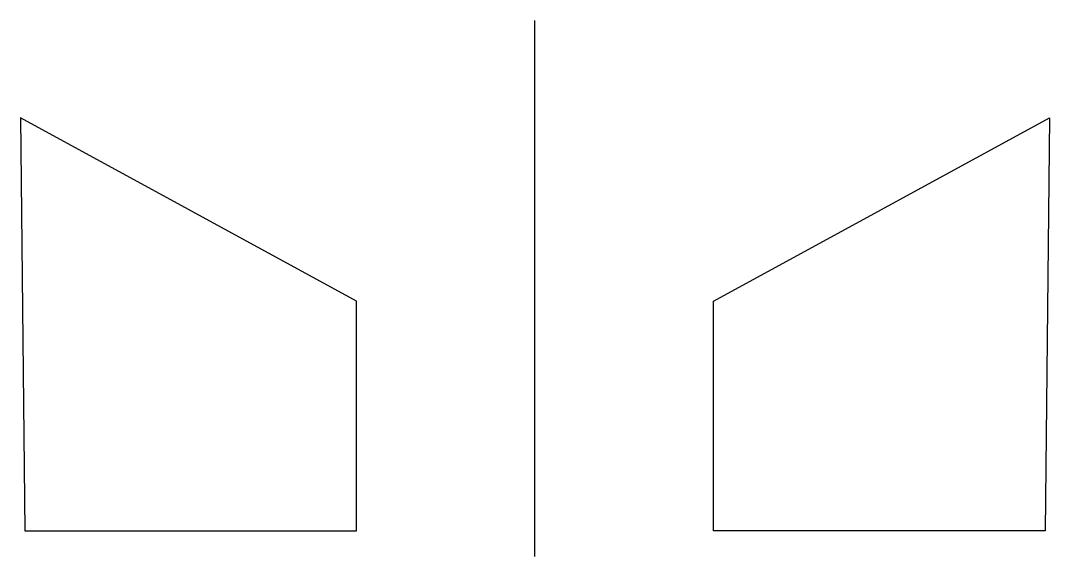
# Model space of a CAD drawing. Header units: millimetres. Extents: x 64 to 266, y 50 to 155.
import ezdxf

# ---------------------------------------------------------------- set-up
doc = ezdxf.new("R2010")
doc.units = ezdxf.units.MM

msp = doc.modelspace()

# ---------------------------------------------------------------- linework, layer by layer
msp.add_line((165, 50), (165, 155))
for points in [[(65, 55), (130, 55), (130, 100), (64.17, 135.93)], [(265, 55), (200, 55), (200, 100), (265.83, 135.93)]]:
    msp.add_lwpolyline(points, close=True)

doc.saveas('drawing.dxf')
